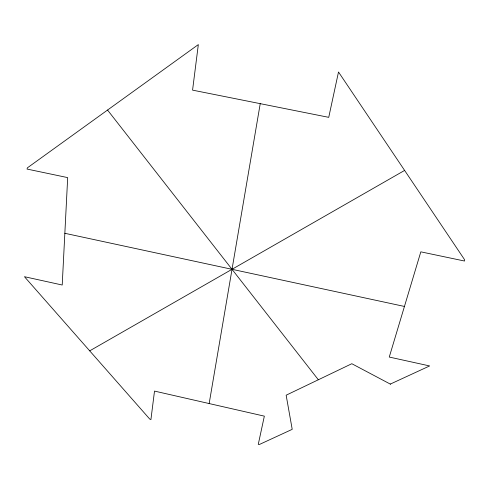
<?xml version="1.0" encoding="UTF-8"?>
<svg xmlns="http://www.w3.org/2000/svg" width="489" height="489" viewBox="0 0 489 489"><rect width="100%" height="100%" fill="white"/><g stroke="black" fill="none" stroke-linecap="round" stroke-linejoin="round"><path stroke-width="0.73" d="M209.158 403.553L260.234 103.656M89.701 350.851L404.611 170.416M390.301 384.091L429.635 365.943L389.262 357.056L420.821 251.841L464.526 261.028L464.55 259.647L338.504 71.999L328.736 117.342L192.568 90.135L198.332 44.591L27.421 167.819L27.017 169.06L67.684 177.611L62.213 285.02L24.45 276.701L149.732 419.061L150.912 419.599L154.512 391.09L264.347 416.145L258.265 444.373L259.555 444.409L292.214 429.342L286.144 395.204L351.817 363.718L390.497 384.195M64.848 233.296L404.44 306.45M107.543 110.049L318.351 379.764"/></g></svg>
